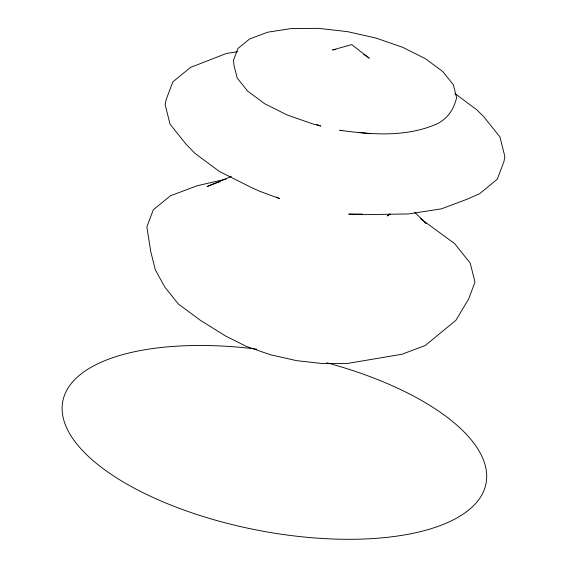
<?xml version="1.0" encoding="UTF-8"?>
<svg xmlns="http://www.w3.org/2000/svg" width="567" height="567" viewBox="0 0 567 567"><rect width="100%" height="100%" fill="white"/><g stroke="black" fill="none" stroke-linecap="round" stroke-linejoin="round"><path stroke-width="0.85" d="M389.869 213.816L387.275 215.935L390.252 214.184M231.364 176.479L207.104 186.486L220.294 181.532M226.02 179.137L197.224 185.735L170.476 195.764L153.303 209.797L146.874 226.878L150.779 251.72L155.287 269.708L164.728 286.966L178.286 303.955L200.357 320.298L225.546 335.983L246.227 346.359L270.48 354.772L296.654 360.655L322.963 363.61L347.621 363.426L401.968 354.247L425.207 345.53L455.882 320.32L468.555 299.199L474.99 282.118L470.234 263.159L454.628 243.604L420.721 218.819M237.616 51.725L226.439 53.454L190.547 67.402L172.822 81.889L166.188 99.516L165.125 104.555L170.029 124.138L186.146 144.33L195.062 153.451L219.372 171.454L251.401 187.521L260.253 191.476L279.552 198.592L276.441 197.032M335.855 49.457L332.574 49.967L351.731 44.595L369.266 58.21L365.644 55.531M341.936 130.53L339.676 130.268C372.427 134.776 407.574 137.455 438.426 123.216C448.532 117.348 453.926 108.907 456.598 97.715L453.366 84.823L442.756 71.534L425.491 58.741L402.74 47.33L376.056 38.074L347.266 31.596L318.321 28.35L291.197 28.548L267.744 32.184L249.565 39.003L237.885 48.542L233.519 60.159L233.958 65.233L237.148 77.963L247.623 91.096L264.683 103.726L287.15 114.995L313.501 124.138L320.752 126.016L316.57 124.563M362.433 214.05L348.755 214.156L363.334 214.652L408.424 213.957L441.438 208.847L467.031 199.244L479.569 193.73L497.302 179.243L503.935 161.602L504.843 156.535L499.938 136.966L483.828 116.788L476.748 109.736L454.876 93.534M358.705 132.402L370.52 133.741M363.603 54.51L364.964 55.19M424.711 222.321L426.108 223.355L414.711 212.271M326.748 362.781A215.566 89.395 11 0 1 441.899 524.943A215.566 89.395 11 0 1 87.75 455.783A215.566 89.395 11 0 1 256.61 349.088"/></g></svg>
